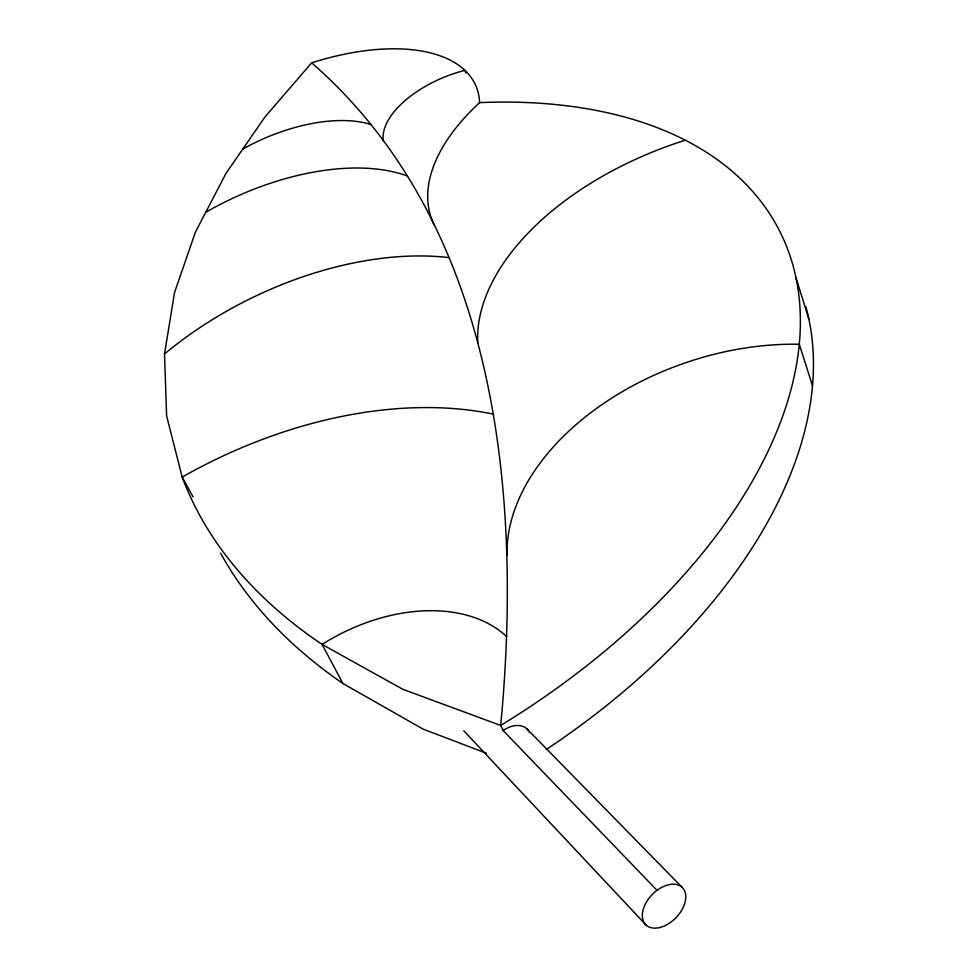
<?xml version="1.0" encoding="UTF-8"?>
<svg xmlns="http://www.w3.org/2000/svg" width="977" height="977" viewBox="0 0 977 977"><rect width="100%" height="100%" fill="white"/><g stroke="black" fill="none" stroke-linecap="round" stroke-linejoin="round"><path stroke-width="1.47" d="M657.02 890.328L503.155 730.564L500.7 725.459C522.61 494.741 497.611 225.15 311.687 62.821L265.072 116.825L226.005 173.344L195.461 232.05L174.565 292.441L164.515 353.955L166.603 415.823L182.174 477.094L193.067 496.914M486.436 753.267L423.078 729.111L342.866 683.473A889.265 512.705 -13.8 0 1 220.582 553.141M527.018 728.94L682.141 887.372M463.757 730.747L646.127 925.109M342.866 683.473L322.105 644.429A901.759 507.722 -14.2 0 1 182.174 477.094A374.081 242.247 -29.5 0 1 493.654 414.199M465.944 73.128L464.857 70.368A81.14 40.949 -22.1 0 0 383.387 141.152M812.485 385.72L799.284 344.27A235.274 155.245 -19.1 0 0 507.087 555.486M795.962 277.749L808.773 318.685M805.842 306.705A538.657 321.152 -27 0 1 546.302 749.481M506.66 636.613A154.891 105.211 -28.9 0 0 322.105 644.429L402.744 689.261L500.7 725.459A545.911 317.745 -26.9 0 0 800.261 313.739A545.911 317.745 -26.9 0 0 479.634 102.609A180.66 89.945 -24.2 0 0 311.687 62.821M477.753 342.634A255.962 149.799 -18.7 0 1 685.243 140.224M434.24 225.296A222.951 118.693 -19.8 0 1 479.634 102.609M205.744 212.29A191.968 102.219 -25.5 0 1 406.994 175.86M164.515 353.955A264.364 153.768 -26.2 0 1 449.017 257.61M242.821 149.017A123.652 62.613 -24.7 0 1 371.223 124.592M503.155 730.564A23.717 16.487 -45.1 0 1 529.534 732.469M659.78 927.527A26.086 16.597 -45.8 0 0 684.645 890.963A26.086 16.597 -45.8 0 0 647.739 900A26.086 16.597 -45.8 0 0 659.78 927.527"/></g></svg>
